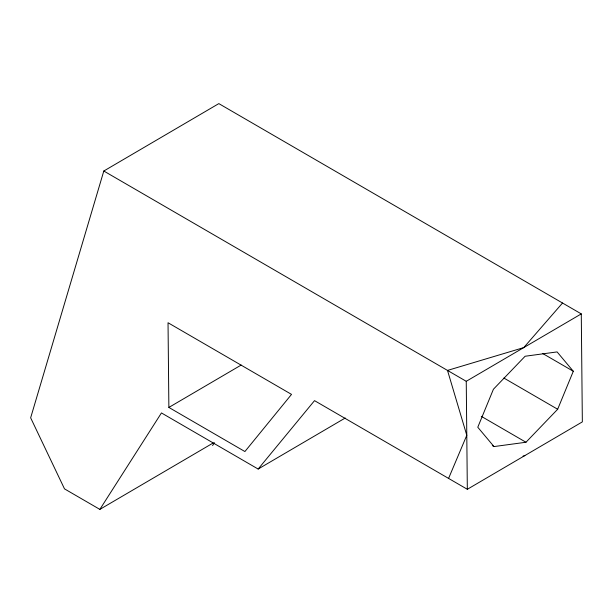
<?xml version="1.0" encoding="UTF-8"?>
<svg xmlns="http://www.w3.org/2000/svg" width="613" height="613" viewBox="0 0 613 613"><rect width="100%" height="100%" fill="white"/><g stroke="black" fill="none" stroke-linecap="round" stroke-linejoin="round"><path stroke-width="0.92" d="M99.858 509.388L161.449 412.94L258.15 469.045L314.523 400.641L467.328 489.289L582.35 421.882L581.277 313.894L218.826 103.612L103.804 171.019L30.65 417.821L64.503 488.875L99.858 509.388L213.24 442.938M557.669 409.254L573.301 371.256L557.102 351.916L525.119 356.245L493.419 389.24L477.78 427.238L493.986 446.57L525.969 442.249L557.669 409.254L503.878 378.045M448.578 478.416L466.792 435.299L447.505 370.421L523.763 347.594L562.527 303.014M212.581 445.59L214.427 442.701M168.874 407.43L168.031 322.744L291.527 394.389L244.909 451.543L168.874 407.43L241.177 365.057M258.15 469.045L345.242 418.005M467.328 489.289L466.248 381.301L581.277 313.894M523.019 456.133L524.835 455.589M542.681 353.494L573.301 371.256M103.804 171.019L466.248 381.301M481.282 416.319L525.969 442.249M492.331 445.613L493.986 446.57"/></g></svg>
